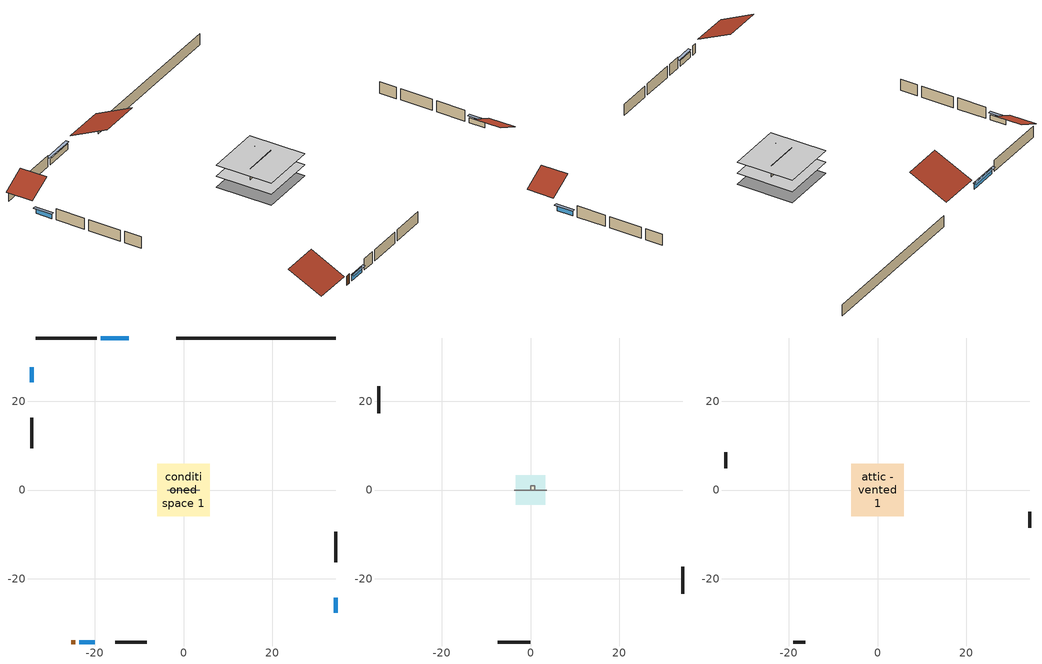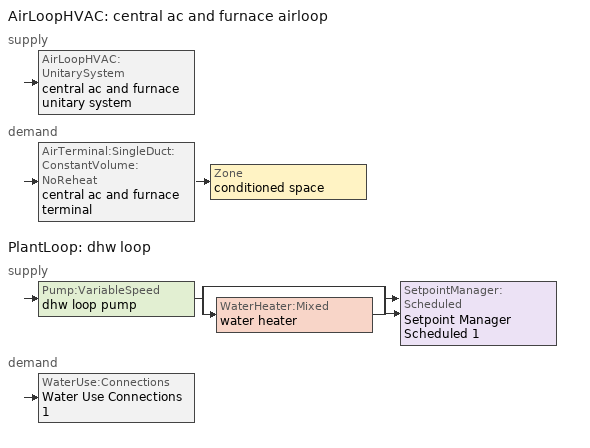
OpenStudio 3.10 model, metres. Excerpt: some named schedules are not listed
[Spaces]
conditioned space 1
 floor foundation (Slab2 construction): -5.96,-5.96 -5.96,5.96 5.96,5.96 5.96,-5.96 z-2.44
 floor adiabatic (AdiabaticFloorConstruction): -5.96,-5.96 -5.96,5.96 5.96,5.96 5.96,-5.96 z0
 wall outside (Wall4 construction): -19.54,34.28 -33.35,34.28 z0:2.44
 wall outside (Wall5 construction): 34.28,-16.34 34.28,-9.43 z0:2.44
 wall outside (Wall7 construction): -34.28,16.34 -34.28,9.43 z0:2.44
 wall outside (Wall11 construction): -15.37,-34.28 -8.31,-34.28 z0:2.44
 wall outside (AdiabaticWallConstruction): -12.39,34.28 -18.61,34.28 / -23.49,-34.28 -19.97,-34.28 z0:1.19; 34.28,-27.66 34.28,-24.29 / -34.28,27.66 -34.28,24.29 z0:1.1
 wall outside (AdiabaticWallConstruction 1): -25.33,-34.28 -24.42,-34.28 z0:2.03
 wall to garage 1 (Wall6 construction): -3.66,0 3.66,0 z0:2.44
 wall foundation (FoundationWall1 construction): 34.28,34.28 -1.62,34.28 z-2.44:0
 window (WindowConstruction): -12.39,34.28 -18.61,34.28 z0:1.19
 window (WindowConstruction 1): 34.28,-27.66 34.28,-24.29 z0:1.1
 window (WindowConstruction 2): -23.49,-34.28 -19.97,-34.28 z0:1.19
 window (WindowConstruction 3): -34.28,27.66 -34.28,24.29 z0:1.1
 door (Door): -25.33,-34.28 -24.42,-34.28 z0:2.03
 ceiling adiabatic (AdiabaticFloorConstruction): 5.96,-5.96 5.96,5.96 -5.96,5.96 -5.96,-5.96 z0
garage 1
 floor foundation (Slab1 construction): -3.34,-3.34 -3.34,3.34 3.34,3.34 3.34,-3.34 z0
 wall outside (Wall1 construction): 34.28,-23.36 34.28,-17.27 z0:2.44
 wall outside (Wall2 construction): -7.38,-34.28 -0.07,-34.28 z0:2.44
 wall outside (Wall3 construction): -34.28,23.36 -34.28,17.27 z0:2.44
central ac and furnace airloop ret air space
 floor adiabatic (AdiabaticConst): 0,0 0,1 1,1 1,0 z0
 wall adiabatic (AdiabaticConst): 0,1 0,0 1,0 1,1 0,1 z0:1
 ceiling adiabatic (AdiabaticConst): 1,0 1,1 0,1 0,0 z1
attic - vented 1
 floor to garage 1 (Floor1 construction): -3.34,-3.34 -3.34,3.34 3.34,3.34 3.34,-3.34 z2.44
 floor to conditioned space 1 (Floor2 construction Reversed): -5.96,-5.96 -5.96,5.96 5.96,5.96 5.96,-5.96 z2.44
 wall outside (Wall8 construction): 34.28,-8.5 34.28,-4.86 z0:2.44
 wall outside (Wall9 construction): -34.28,8.5 -34.28,4.86 z0:2.44
 wall outside (Wall10 construction): -19.04,-34.28 -16.3,-34.28 z0:2.44
 roof outside (Roof1 construction): -11.46,34.28,2.44 -11.46,26.32,6.42 -2.55,26.32,6.42 -2.55,34.28,2.44
 roof outside (Roof2 construction): 34.28,-28.59,2.44 29.19,-28.59,4.98 29.19,-34.28,4.98 34.28,-34.28,2.44
 roof outside (Roof3 construction): -34.28,28.59,2.44 -29.19,28.59,4.98 -29.19,34.28,4.98 -34.28,34.28,2.44
 roof outside (Roof4 construction): -26.26,-34.28,2.44 -26.26,-27.11,6.03 -34.28,-27.11,6.03 -34.28,-34.28,2.44
shading: -18.91,34.28 -12.08,34.28 -12.08,34.89 -18.91,34.89 z1.49; 34.28,-23.99 34.28,-27.97 34.89,-27.97 34.89,-23.99 z1.4; -19.67,-34.28 -23.79,-34.28 -23.79,-34.89 -19.67,-34.89 z1.49; -34.28,23.99 -34.28,27.97 -34.89,27.97 -34.89,23.99 z1.4
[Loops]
AirLoopHVAC 'central ac and furnace airloop'
 supply: AirLoopHVAC:UnitarySystem 'central ac and furnace unitary system'
 demand: AirTerminal:SingleDuct:ConstantVolume:NoReheat 'central ac and furnace terminal' > Zone 'conditioned space'
PlantLoop 'dhw loop'
 supply: Pump:VariableSpeed 'dhw loop pump' > split
  | bypass
  | WaterHeater:Mixed 'water heater'
  join > SetpointManager:Scheduled 'Setpoint Manager Scheduled 1'
 demand: WaterUse:Connections 'Water Use Connections 1'
[Site]
Buffalo Niagara Intl Ap_NY: Latitude {deg}=42.93; Longitude {deg}=-78.73; Time Zone {hr}=-5; Elevation {m}=215; Terrain=Suburbs; Keep Site Location Information=Yes
[Site:GroundTemperature:Shallow]
4.30207, 2.29327, 2.1324, 3.08568, 6.91256, 10.7216, 14.0239, 16.1158, 16.2935, 14.5921, 11.374, 7.68183
[Site:WaterMainsTemperature]
Calculation Method=Schedule; Temperature Schedule=mains temperature schedule
[Building]
Building 1
[Material] Roughness=Rough
Name | Thickness {m} | Conductivity {W/m-K} | Density {kg/m3} | Specific Heat {J/kg-K} | Thermal Absorptance | Solar Absorptance | Visible Absorptance
asphalt or fiberglass shingles | 0.00635 | 0.162714 | 1121.4 | 1465.45 | 0.9 | 0.85 | 0.85
roof rigid ins | 0.00281632 | 0.029427 | 32.04 | 1214.23 | 0.9 | 0.7 | 0.7
osb sheathing 0.5 in. | 0.0127 | 0.115458 | 512.64 | 1214.23 | 0.9 | 0.6 | 0.6
wood siding | 0.0254 | 0.102417 | 544.68 | 1172.36 | 0.9 | 0.7 | 0.7
osb sheathing 0.5 in. 1 | 0.0127 | 0.115458 | 512.64 | 1214.23 | 0.9 | 0.7 | 0.7
wall stud and cavity | 0.1397 | 0.727959 | 139.0536 | 1170.24 | 0.9 | 0.6 | 0.6
wall stud and cavity 1 | 0.1397 | 0.0929022 | 139.0536 | 1170.24 | 0.9 | 0.7 | 0.7
gypsum board | 0.0127 | 0.160291 | 801 | 837.4 | 0.9 | 0.6 | 0.6
osb sheathing 0.5 in. 2 | 0.0127 | 0.115458 | 512.64 | 1214.23
wall stud and cavity 2 | 0.1397 | 0.0838189 | 139.0536 | 1170.24 | 0.9 | 0.7 | 0.7
ceiling stud and cavity | 0.1397 | 1.39189 | 65.682 | 1177.47 | 0.9 | 0.7 | 0.7
ceiling loosefill ins | 0.169333 | 0.0480833 | 16.02 | 1046.75 | 0.9 | 0.7 | 0.7
ceiling stud and cavity 1 | 0.1397 | 0.0824711 | 65.682 | 1177.47 | 0.9 | 0.7 | 0.7
concrete 4.0 in. | 0.1016 | 1.803125 | 2242.8 | 837.4 | 0.9 | 0.7 | 0.7
concrete 8.0 in. | 0.2032 | 1.803125 | 2242.8 | 837.4 | 0.9 | 0.7 | 0.7
gypsum board 1 | 0.0127 | 0.160291 | 801 | 837.4 | 0.9 | 0.7 | 0.7
floor covering | 0.0127 | 0.0450781 | 54.468 | 1339.84 | 0.9 | 0.9 | 0.9
wood siding 1; wood siding 2 | 0.0254 | 0.102417 | 544.68 | 1172.36
wall rigid ins; floor rigid ins | 0.512978 | 0.029427 | 32.04 | 1214.23 | 0.9 | 0.7 | 0.7
wall stud and cavity 3 | 0.0889 | 0.380278 | 52.3479 | 1209.89 | 0.9 | 0.7 | 0.7
door material | 0.04445 | 0.0716541 | 512.64 | 1214.23 | 0.9 | 0.7 | 0.7
floor stud and cavity | 0.1397 | 1.75129 | 37.0049 | 1207.88 | 0.9 | 0.7 | 0.7
osb sheathing 0.75 in. | 0.01905 | 0.115458 | 512.64 | 1214.23 | 0.9 | 0.7 | 0.7
floor covering 1 | 0.0127 | 0.0433444 | 54.468 | 1339.84 | 0.9 | 0.6 | 0.6
wall stud and cavity 4 | 0.0889 | 0.391764 | 83.0341 | 1211.67 | 0.9 | 0.7 | 0.7
furniture material conditioned space 1; furniture material garage 1 | 0.1524 | 0.115458 | 640.8 | 1214.23 | 0.9 | 0.6 | 0.6
[Construction]
Roof1 construction; Roof2 construction; Roof3 construction; Roof4 construction: asphalt or fiberglass shingles, roof rigid ins, osb sheathing 0.5 in.
Wall1 construction; Wall2 construction; Wall3 construction: wood siding, osb sheathing 0.5 in. 1, wall stud and cavity
Wall4 construction; Wall5 construction: wood siding, osb sheathing 0.5 in. 1, wall stud and cavity 1, gypsum board
Wall6 construction: osb sheathing 0.5 in. 2, wall stud and cavity 2, gypsum board
Wall7 construction; Wall11 construction: wood siding, osb sheathing 0.5 in. 2, wall stud and cavity 1, gypsum board
Wall8 construction; Wall9 construction; Wall10 construction: wood siding, osb sheathing 0.5 in. 2, wall stud and cavity
Floor1 construction: ceiling stud and cavity
Floor2 construction Reversed: gypsum board, ceiling stud and cavity 1, ceiling loosefill ins
Slab1 construction: concrete 4.0 in.
FoundationWall1 construction: concrete 8.0 in., gypsum board 1
Slab2 construction: concrete 4.0 in., floor covering
WindowConstruction; WindowConstruction 1; WindowConstruction 2; WindowConstruction 3: WindowMaterial
AdiabaticWallConstruction: wood siding 1, wall rigid ins, wall stud and cavity 3, gypsum board
Door: door material
AdiabaticWallConstruction 1: wood siding 2, wall rigid ins, wall stud and cavity 3, gypsum board
AdiabaticFloorConstruction: floor stud and cavity, floor rigid ins, osb sheathing 0.75 in., floor covering 1
PartitionWallConstruction: gypsum board, wall stud and cavity 4, gypsum board
furniture construction conditioned space 1: furniture material conditioned space 1
furniture construction garage 1: furniture material garage 1
AdiabaticConst: Adiabatic
[WindowMaterial:SimpleGlazingSystem]
WindowMaterial: U-Factor {W/m2-K}=2.10086; Solar Heat Gain Coefficient=0.3
[Material:NoMass]
Adiabatic: Roughness=Rough; Thermal Resistance {m2-K/W}=176.1
[ThermalZone] Multiplier=1; Use Ideal Air Loads=No
Name | Volume {m3} | Thermostat
conditioned space | 692.064 | conditioned space temperature setpoint
attic - vented | 189.835
garage | 108.737
central ac and furnace airloop ret air zone | 1
[Sizing:Zone] Zone Cooling Design Supply Air Temperature Input Method=SupplyAirTemperature; Zone Cooling Design Supply Air Temperature {C}=14; Zone Cooling Design Supply Air Temperature Difference {deltaC}=11.11; Zone Heating Design Supply Air Temperature Input Method=SupplyAirTemperature; Zone Heating Design Supply Air Temperature {C}=40; Zone Heating Design Supply Air Temperature Difference {deltaC}=11.11; Zone Cooling Design Supply Air Humidity Ratio {kg-H2O/kg-air}=0.0085; Zone Heating Design Supply Air Humidity Ratio {kg-H2O/kg-air}=0.008; Cooling Design Air Flow Method=DesignDay; Heating Design Air Flow Method=DesignDay; Account for Dedicated Outdoor Air System=No; Dedicated Outdoor Air System Control Strategy=NeutralSupplyAir; Dedicated Outdoor Air Low Setpoint Temperature for Design {C}=autosize; Dedicated Outdoor Air High Setpoint Temperature for Design {C}=autosize; Zone Load Sizing Method=Sensible Load Only No Latent Load; Zone Latent Cooling Design Supply Air Humidity Ratio Input Method=HumidityRatioDifference; Zone Cooling Design Supply Air Humidity Ratio Difference {kgWater/kgDryAir}=0.005; Zone Latent Heating Design Supply Air Humidity Ratio Input Method=HumidityRatioDifference; Zone Humidification Design Supply Air Humidity Ratio Difference {kgWater/kgDryAir}=0.005; Sizing Option=Coincident
conditioned space; attic - vented; garage; central ac and furnace airloop ret air zone
[Zone equipment]
conditioned space: central ac and furnace terminal
[Space]
Name | Thermal Zone | Volume {m3}
conditioned space 1 | conditioned space | 692.064
attic - vented 1 | attic - vented | 189.835
garage 1 | garage | 108.737
central ac and furnace airloop ret air space | central ac and furnace airloop ret air zone
[ThermostatSetpoint:DualSetpoint]
conditioned space temperature setpoint: Heating Setpoint Temperature Schedule=heating setpoint; Cooling Setpoint Temperature Schedule=cooling setpoint; Temperature Difference Between Cutout And Setpoint {deltaC}=0
[Foundation:Kiva] Wall Depth Below Slab {m}=0.2032
Name | Initial Indoor Air Temperature {C} | Wall Height Above Grade {m}
Foundation Kiva 1 | 2.71017 | 0.1016
Foundation Kiva 2 | 20 | 0
[Foundation:Kiva:Settings]
Soil Conductivity {W/m-K}=1.731; Soil Density {kg/m3}=1842.3; Soil Specific Heat {J/kg-K}=418.7; Ground Solar Absorptivity=0.9; Ground Thermal Absorptivity=0.9; Ground Surface Roughness {m}=0.03; Far-Field Width {m}=40; Deep-Ground Boundary Condition=ZeroFlux; Deep-Ground Depth {m}=40; Minimum Cell Dimension {m}=0.2; Maximum Cell Growth Coefficient=3; Simulation Timestep=Timestep
[SurfaceProperty:ExposedFoundationPerimeter] Exposed Perimeter Calculation Method=TotalExposedPerimeter
Name | Total Exposed Perimeter {m}
Slab1 | 19.5072
Slab2 | 35.90544
[SurfaceProperty:IncidentSolarMultiplier] Incident Solar Multiplier=1; Incident Solar Multiplier Schedule=trans schedule winter=0.857 summer=0.857
Window1; Window2; Window3; Window4
[InternalMass:Definition] Design Level Calculation Method=SurfaceArea
Name | Construction | Surface Area {m2}
partition wall mass | PartitionWallConstruction | 283.819
furniture mass conditioned space 1 | furniture construction conditioned space 1 | 113.528
furniture mass garage 1 | furniture construction garage 1 | 4.45935
[InternalMass] Multiplier=1
Name | Internal Mass Definition | Space or SpaceType
partition wall mass | partition wall mass | conditioned space 1
furniture mass conditioned space 1 | furniture mass conditioned space 1 | conditioned space 1
furniture mass garage 1 | furniture mass garage 1 | garage 1
[Coil:Cooling:DX:SingleSpeed]
central ac and furnace clg coil: Availability Schedule=Always On Discrete; Rated Total Cooling Capacity {W}=4456.38; Rated Sensible Heat Ratio=0.708; Rated COP {W/W}=3.76393; Rated Air Flow Rate {m3/s}=0.228454; Rated Evaporator Fan Power Per Volume Flow Rate 2017 {W/(m3/s)}=773.3; Rated Evaporator Fan Power Per Volume Flow Rate 2023 {W/(m3/s)}=934.4; Total Cooling Capacity Function of Temperature Curve=Cool-CAP-fT1; Total Cooling Capacity Function of Flow Fraction Curve=Cool-CAP-fFF1; Energy Input Ratio Function of Temperature Curve=Cool-EIR-fT1; Energy Input Ratio Function of Flow Fraction Curve=Cool-EIR-fFF1; Part Load Fraction Correlation Curve=Cool-PLF-fPLR1; Minimum Outdoor Dry-Bulb Temperature for Compressor Operation {C}=-25; Nominal Time for Condensate Removal to Begin {s}=1000; Ratio of Initial Moisture Evaporation Rate and Steady State Latent Capacity=1.5; Maximum Cycling Rate {cycles/hr}=3; Latent Capacity Time Constant {s}=45; Condenser Type=AirCooled; Evaporative Condenser Effectiveness=0.9; Evaporative Condenser Air Flow Rate {m3/s}=autosize; Evaporative Condenser Pump Rated Power Consumption {W}=autosize; Crankcase Heater Capacity {W}=12.1017; Maximum Outdoor Dry-Bulb Temperature for Crankcase Heater Operation {C}=10; Basin Heater Capacity {W/K}=0; Basin Heater Setpoint Temperature {C}=2
[Coil:Heating:Gas]
central ac and furnace htg coil: Availability Schedule=Always On Discrete; Gas Burner Efficiency=0.78; Nominal Capacity {W}=11776.5; On Cycle Parasitic Electric Load {W}=0; Off Cycle Parasitic Gas Load {W}=0; Fuel Type=NaturalGas
[Fan:SystemModel]
central ac and furnace supply fan: Availability Schedule=Always On Discrete; Design Maximum Air Flow Rate {m3/s}=0.379446; Speed Control Method=Discrete; Electric Power Minimum Flow Rate Fraction=0.2; Design Pressure Rise {Pa}=500; Motor Efficiency=1; Motor In Air Stream Fraction=1; Design Electric Power Consumption {W}=autosize; Design Power Sizing Method=PowerPerFlow; Electric Power Per Unit Flow Rate {W/(m3/s)}=1059.44; Electric Power Per Unit Flow Rate Per Unit Pressure {W-s/m3-Pa}=1.66667; Fan Total Efficiency=0.7; Motor Loss Radiative Fraction=0; Speed Flow Fraction 1=0.54229; Speed Electric Power Fraction 1=0.46783; Speed Flow Fraction 2=1; Speed Electric Power Fraction 2=1
[EnergyManagementSystem:Sensor]
Name | Output Variable or Output Meter Index Key | Output Variable or Output Meter
central_ac_and_furnace_supply_fan_s; central_ac_and_furnace_supply_fan_s_1 | central ac and furnace supply fan | Fan Electricity Energy
central_ac_and_furnace_clg_coil_s | central ac and furnace clg coil | Cooling Coil Total Cooling Energy
central_ac_and_furnace_htg_coil_s | central ac and furnace htg coil | Heating Coil Heating Energy
water_heater_energy | water heater | Water Heater NaturalGas Rate
water_heater_on_cycle_parasitic | water heater | Water Heater On Cycle Parasitic Electricity Rate
water_heater_off_cycle_parasitic | water heater | Water Heater Off Cycle Parasitic Electricity Rate
fridge_tin_s; tin_s | conditioned space | Zone Mean Air Temperature
out_pb_s |  | Site Outdoor Air Barometric Pressure
out_wt_s; central_ac_and_furnace_airloop_0_DZ_W_s |  | Site Outdoor Air Humidity Ratio
win_s | conditioned space | Zone Air Humidity Ratio
site_vw_s |  | Site Wind Speed
tout_s | conditioned space | Zone Outdoor Air Drybulb Temperature
cool_season | cooling season schedule | Schedule Value
central_ac_and_furnace_airloop_Fan_RTF_s | central ac and furnace supply fan | Fan Runtime Fraction Speed 1
central_ac_and_furnace_airloop_Fan_RTF_s_1 | central ac and furnace supply fan | Fan Runtime Fraction Speed 2
central_ac_and_furnace_airloop_AH_MFR_s | Node 6 | System Node Mass Flow Rate
central_ac_and_furnace_airloop_AH_VFR_s | Node 6 | System Node Current Density Volume Flow Rate
central_ac_and_furnace_airloop_AH_Tout_s | Node 6 | System Node Temperature
central_ac_and_furnace_airloop_AH_Wout_s | Node 6 | System Node Humidity Ratio
central_ac_and_furnace_airloop_RA_T_s | Node 9 | System Node Temperature
central_ac_and_furnace_airloop_Ra_W_s | Node 9 | System Node Humidity Ratio
central_ac_and_furnace_airloop_0_DZ_T_s | Environment | Site Outdoor Air Drybulb Temperature
natural_vent_s | natural vent schedule | Schedule Value
htg_sp_s | heating setpoint | Schedule Value
clg_sp_s | cooling setpoint | Schedule Value
mech_vent_range_fan_0_sch_s | mech vent range fan 0 schedule | Schedule Value
mech_vent_bath_fan_0_sch_s | mech vent bath fan 0 schedule | Schedule Value
clothes_dryer_exhaust_0_sch_s | clothes_dryer | Schedule Value
conditioned_space_htg_unmet_s | conditioned space | Zone Heating Setpoint Not Met Time
conditioned_space_clg_unmet_s | conditioned space | Zone Cooling Setpoint Not Met Time
htg_load_cond |  | Heating:EnergyTransfer:Zone:CONDITIONED SPACE
clg_load_cond |  | Cooling:EnergyTransfer:Zone:CONDITIONED SPACE
htg_load_duct |  | Heating:EnergyTransfer:Zone:CENTRAL AC AND FURNACE AIRLOOP RET AIR ZONE
clg_load_duct |  | Cooling:EnergyTransfer:Zone:CENTRAL AC AND FURNACE AIRLOOP RET AIR ZONE
[EnergyManagementSystem:Program]
central_ac_and_furnace_supply_fan_disaggregate_program: Set central_ac_and_furnace_supply_fan_clg = 0; If central_ac_and_furnace_clg_coil_s > 0; Set central_ac_and_furnace_supply_fan_clg = central_ac_and_furnace_supply_fan_s; EndIf
central_ac_and_furnace_supply_fan_disaggregate_program_1: Set central_ac_and_furnace_supply_fan_primary_htg = 0; If central_ac_and_furnace_htg_coil_s > 0; Set central_ac_and_furnace_supply_fan_primary_htg = central_ac_and_furnace_supply_fan_s_1; EndIf
water_heater_EC_adj: If WarmupFlag == 0; Set dhw_e_cons = water_heater_energy + water_heater_on_cycle_parasitic + water_heater_off_cycle_parasitic; Set water_heater_ec_adj_act = 0.0 * dhw_e_cons / 1; EndIf
fridge_schedule_program: Set Tin = fridge_tin_s*(9.0/5.0)+32.0; Set fridge_schedule_act = 0; If (Hour == 0); Set fridge_schedule_act = (-0.487+0.019*Tin); ElseIf (Hour == 1); Set fridge_schedule_act = (-0.34+0.016*Tin); ElseIf (Hour == 2); Set fridge_schedule_act = (-0.37+0.017*Tin); ElseIf (Hour == 3); Set fridge_schedule_act = (-0.361+0.016*Tin); ElseIf (Hour == 4); Set fridge_schedule_act = (-0.515+0.018*Tin); ElseIf (Hour == 5); Set fridge_schedule_act = (-0.684+0.021*Tin); ElseIf (Hour == 6); Set fridge_schedule_act = (-0.471+0.019*Tin); ElseIf (Hour == 7); Set fridge_schedule_act = (-0.159+0.015*Tin); ElseIf (Hour == 8); Set fridge_schedule_act = (-0.079+0.015*Tin); ElseIf (Hour == 9); Set fridge_schedule_act = (-0.417+0.019*Tin); ElseIf (Hour == 10); Set fridge_schedule_act = (-0.411+0.018*Tin); ElseIf (Hour == 11); Set fridge_schedule_act = (-0.386+0.018*Tin); ElseIf (Hour == 12); Set fridge_schedule_act = (-0.24+0.016*Tin); ElseIf (Hour == 13); Set fridge_schedule_act = (-0.314+0.017*Tin); ElseIf (Hour == 14); Set fridge_schedule_act = (-0.16+0.015*Tin); ElseIf (Hour == 15); Set fridge_schedule_act = (-0.121+0.015*Tin); ElseIf (Hour == 16); Set fridge_schedule_act = (-0.469+0.02*Tin); ElseIf (Hour == 17); Set fridge_schedule_act = (-0.412+0.02*Tin); ElseIf (Hour == 18); Set fridge_schedule_act = (-0.091+0.017*Tin); ElseIf (Hour == 19); Set fridge_schedule_act = (0.077+0.014*Tin); ElseIf (Hour == 20); Set fridge_schedule_act = (-0.118+0.016*Tin); ElseIf (Hour == 21); Set fridge_schedule_act = (-0.247+0.017*Tin); ElseIf (Hour == 22); Set fridge_schedule_act = (-0.445+0.019*Tin); ElseIf (Hour == 23); Set fridge_schedule_act = (-0.544+0.02*Tin); EndIf
central_ac_and_furnace_airloop_0_duct_program: Set central_ac_and_furnace_airloop_AH_MFR = central_ac_and_furnace_airloop_AH_MFR_s; Set central_ac_and_furnace_airloop_Fan_RTF = 0; Set central_ac_and_furnace_airloop_Fan_RTF = central_ac_and_furnace_airloop_Fan_RTF + central_ac_and_furnace_airloop_Fan_RTF_s; Set central_ac_and_furnace_airloop_Fan_RTF = central_ac_and_furnace_airloop_Fan_RTF + central_ac_and_furnace_airloop_Fan_RTF_s_1; Set central_ac_and_furnace_airloop_AH_VFR = central_ac_and_furnace_airloop_AH_VFR_s; Set central_ac_and_furnace_airloop_AH_Tout = central_ac_and_furnace_airloop_AH_Tout_s; Set central_ac_and_furnace_airloop_AH_Wout = central_ac_and_furnace_airloop_AH_Wout_s; Set central_ac_and_furnace_airloop_RA_T = central_ac_and_furnace_airloop_RA_T_s; Set central_ac_and_furnace_airloop_Ra_W = central_ac_and_furnace_airloop_Ra_W_s; Set central_ac_and_furnace_airloop_0_DZ_T = central_ac_and_furnace_airloop_0_DZ_T_s; Set central_ac_and_furnace_airloop_0_DZ_W = central_ac_and_furnace_airloop_0_DZ_W_s; Run central_ac_and_furnace_airloop_0_duct_subroutine; Set central_ac_and_furnace_airloop_0_SupSensLkToCond_act = central_ac_and_furnace_airloop_0_SupSensLkToCond; Set central_ac_and_furnace_airloop_0_SupLatLkToCond_act = central_ac_and_furnace_airloop_0_SupLatLkToCond; Set central_ac_and_furnace_airloop_0_SupCondToLv_act = central_ac_and_furnace_airloop_0_SupCondToLv; Set central_ac_and_furnace_airloop_0_RetSensLkToRP_act = central_ac_and_furnace_airloop_0_RetSensLkToRP; Set central_ac_and_furnace_airloop_0_RetLatLkToRP_act = central_ac_and_furnace_airloop_0_RetLatLkToRP; Set central_ac_and_furnace_airloop_0_RetCondToRP_act = central_ac_and_furnace_airloop_0_RetCondToRP; Set central_ac_and_furnace_airloop_0_RetCondToDZ_act = central_ac_and_furnace_airloop_0_RetCondToDZ; Set central_ac_and_furnace_airloop_0_SupCondToDZ_act = central_ac_and_furnace_airloop_0_SupCondToDZ; Set central_ac_and_furnace_airloop_0_SupSensLkToDZ_act = central_ac_and_furnace_airloop_0_SupSensLkToDZ; Set central_ac_and_furnace_airloop_0_SupLatLkToDZ_act = central_ac_and_furnace_airloop_0_SupLatLkToDZ
natural_vent_program: Set Tin = tin_s; Set Tout = tout_s; Set Wout = out_wt_s; Set Pbar = out_pb_s; Set Phiout = (@RhFnTdbWPb Tout Wout Pbar); Set MaxHR = 0.0115; Set Tnvsp = (htg_sp_s + clg_sp_s) / 2; Set NVavail = natural_vent_s; Set ClgSsnAvail = cool_season; Set Qnv = 0; Set Qwhf = 0; Set whole_house_fan_mix_act = 0; Set whole_house_fan_act = 0; If ((Wout < MaxHR) && (Tin > Tout) && (Tin > Tnvsp) && (ClgSsnAvail > 0)); Set WHF_Flow = 0; Set Adj = (Tin-Tnvsp)/(Tin-Tout); Set Adj = (@Min Adj 1); Set Adj = (@Max Adj 0); If (WHF_Flow > 0); Set Qwhf = WHF_Flow*Adj; Set whole_house_fan_mix_act = WHF_Flow*Adj; Set WHF_W = 0; Set whole_house_fan_act = WHF_W*Adj; ElseIf (NVavail > 0); Set NVArea = 7626.261908736; Set Cs = 9.809371203264332e-05; Set Cw = 6.440420286215388e-05; Set Tdiff = Tin-Tout; Set dT = (@Abs Tdiff); Set Vwind = site_vw_s; Set SGNV = NVArea*Adj*((((Cs*dT)+(Cw*(Vwind^2)))^0.5)/1000); Set MaxNV = 3.844798503936001; Set Qnv = (@Min SGNV MaxNV); EndIf; EndIf; Set natural_vent_flow_act = Qnv; Set whole_house_fan_flow_act = Qwhf; Set natural_vent_program_Qnv = Qnv; Set natural_vent_program_Qwhf = Qwhf
infil_program: Set p_m = 0.14; Set p_s = 0.22; Set s_m = 270; Set s_s = 370; Set z_m = 9.99744; Set z_s = 2.6670000000000003; Set f_t = (((s_m/z_m)^p_m)*((z_s/s_s)^p_s)); Set Tdiff = tin_s-tout_s; Set dT = @Abs Tdiff; Set c = 0.0755; Set Cs = 0.0694; Set Cw = 0.1488; Set n = 0.65; Set sft = (f_t*0.7000000000000001); Set temp1 = ((c*Cw)*((sft*site_vw_s)^(2*n)))^2; Set Qinf = (((c*Cs*(dT^n))^2)+temp1)^0.5; Set Qinf = (@Max Qinf 0); Set mech_vent_house_fan_sensible_load_act = 0.0; Set mech_vent_house_fan_latent_load_act = 0.0; Set OASupInPb = out_pb_s; Set OASupInTemp = tout_s; Set OASupInW = out_wt_s; Set OASupRho = (@RhoAirFnPbTdbW OASupInPb OASupInTemp OASupInW); Set OASupCp = (@CpAirFnW OASupInW); Set OASupInEnth = (@HFnTdbW OASupInTemp OASupInW); Set ZoneTemp = tin_s; Set ZoneW = win_s; Set ZoneCp = (@CpAirFnW ZoneW); Set ZoneAirEnth = (@HFnTdbW ZoneTemp ZoneW); Set mech_vent_house_fan_cfis_act = 0.0; Set QWHV_cfis_sup = 0.0; Set QWHV_cfis_suppl_sup = 0.0; Set QWHV_cfis_suppl_exh = 0.0; Set Qrange = 0; Set Qrange = Qrange + 0.04719 * mech_vent_range_fan_0_sch_s; Set Qbath = 0; Set Qbath = Qbath + 0.04719 * mech_vent_bath_fan_0_sch_s; Set Qdryer = 0; Set Qdryer = Qdryer + 0.15118 * clothes_dryer_exhaust_0_sch_s; Set QWHV_sup = 0.0; Set QWHV_exh = 0.0; Set Qsupply = QWHV_sup + QWHV_cfis_sup + QWHV_cfis_suppl_sup; Set Qexhaust = Qrange + Qbath + Qdryer + QWHV_exh + QWHV_cfis_suppl_exh; Set Qfan = (@Max Qexhaust Qsupply); Set Qducts = 0; Set Qducts = Qducts - central_ac_and_furnace_airloop_0_DuctImbalLkSupFanEquivCond; Set Qducts = Qducts + central_ac_and_furnace_airloop_0_DuctImbalLkExhFanEquivCond; If Qducts < 0; Set Qsupply = Qsupply - Qducts; Else; Set Qexhaust = Qexhaust + Qducts; EndIf; Set Qfan_with_ducts = (@Max Qexhaust Qsupply); Set Qimb = (@Abs (Qsupply - Qexhaust)); If Qinf + Qimb > 0; Set Qtot = Qfan_with_ducts + (Qinf^2) / (Qinf + Qimb); Else; Set Qtot = Qfan_with_ducts; EndIf; Set Qinf_adj = Qtot - Qfan; Set infil_flow_act = Qinf_adj; Set infil_program_Qinf = Qinf_adj; Set infil_program_Qfan = Qfan; Set Qload = Qfan; Set Effectiveness_Sens = 0.0; Set Effectiveness_Lat = 0.0; Set Fan_MFR = Qload * OASupRho; Set ZoneInEnth = OASupInEnth; Set ZoneInTemp = OASupInTemp; Set FanTotalToCond = Fan_MFR * (ZoneInEnth - ZoneAirEnth); Set FanSensToCond = Fan_MFR * ZoneCp * (ZoneInTemp - ZoneTemp); Set FanLatToCond = FanTotalToCond - FanSensToCond; Set mech_vent_house_fan_sensible_load_act = mech_vent_house_fan_sensible_load_act + FanSensToCond; Set mech_vent_house_fan_latent_load_act = mech_vent_house_fan_latent_load_act + FanLatToCond
unmet_hours_program: Set htg_unmet_hours = 0; Set clg_unmet_hours = 0; Set unit_htg_unmet_hours = 0; If ((DayOfYear >= 1) && (DayOfYear <= 365)); Set unit_htg_unmet_hours = unit_htg_unmet_hours + conditioned_space_htg_unmet_s; If unit_htg_unmet_hours > htg_unmet_hours; Set htg_unmet_hours = unit_htg_unmet_hours; EndIf; EndIf; Set unit_clg_unmet_hours = 0; If ((DayOfYear >= 1) && (DayOfYear <= 365)); Set unit_clg_unmet_hours = unit_clg_unmet_hours + conditioned_space_clg_unmet_s; If unit_clg_unmet_hours > clg_unmet_hours; Set clg_unmet_hours = unit_clg_unmet_hours; EndIf; EndIf
total_loads_program: Set loads_htg_tot = 0; Set loads_clg_tot = 0; If htg_load_cond > 0; Set loads_htg_tot = loads_htg_tot + (htg_load_cond - clg_load_cond) * 1.0; Set loads_htg_tot = loads_htg_tot + (htg_load_duct - clg_load_duct) * 1.0; EndIf; Set loads_htg_tot = (@Max loads_htg_tot 0); If clg_load_cond > 0; Set loads_clg_tot = loads_clg_tot + (clg_load_cond - htg_load_cond) * 1.0; Set loads_clg_tot = loads_clg_tot + (clg_load_duct - htg_load_duct) * 1.0; EndIf; Set loads_clg_tot = (@Max loads_clg_tot 0)
total_airflows_program: Set total_infil_flow_rate = 0; Set total_mechvent_flow_rate = 0; Set total_natvent_flow_rate = 0; Set total_whf_flow_rate = 0; Set total_infil_flow_rate = total_infil_flow_rate + (infil_program_Qinf * 1); Set total_mechvent_flow_rate = total_mechvent_flow_rate + (infil_program_Qfan * 1); Set total_natvent_flow_rate = total_natvent_flow_rate + (natural_vent_program_Qnv * 1); Set total_whf_flow_rate = total_whf_flow_rate + (natural_vent_program_Qwhf * 1)
[EnergyManagementSystem:ProgramCallingManager]
central_ac_and_furnace_supply_fan_disaggregate_program_calling_manager: EndOfSystemTimestepBeforeHVACReporting; central_ac_and_furnace_supply_fan_disaggregate_program
central_ac_and_furnace_supply_fan_disaggregate_program_calling_manager 1: EndOfSystemTimestepBeforeHVACReporting; central_ac_and_furnace_supply_fan_disaggregate_program_1
water_heater_EC_adj_ProgramManager: EndOfSystemTimestepBeforeHVACReporting; water_heater_EC_adj
fridge_schedule_program_calling_manager: BeginZoneTimestepAfterInitHeatBalance; fridge_schedule_program
central_ac_and_furnace_airloop_0_duct_program_calling_manager: EndOfSystemTimestepAfterHVACReporting; central_ac_and_furnace_airloop_0_duct_program
natural_vent_program_calling_manager: BeginZoneTimestepAfterInitHeatBalance; natural_vent_program
infil_program_calling_manager: BeginZoneTimestepAfterInitHeatBalance; infil_program
unmet_hours_program_calling_manager: EndOfZoneTimestepBeforeZoneReporting; unmet_hours_program
total_loads_program_calling_manager: EndOfZoneTimestepAfterZoneReporting; total_loads_program
total_airflows_program_calling_manager: EndOfZoneTimestepAfterZoneReporting; total_airflows_program
[EnergyManagementSystem:OutputVariable] Type of Data in Variable=Summed; Update Frequency=SystemTimestep; Units=J
Name | EMS Variable | EMS Program or Subroutine
central ac and furnace supply fan disaggregate clg | central_ac_and_furnace_supply_fan_clg | central_ac_and_furnace_supply_fan_disaggregate_program
central ac and furnace supply fan disaggregate htg primary | central_ac_and_furnace_supply_fan_primary_htg | central_ac_and_furnace_supply_fan_disaggregate_program_1
[AirLoopHVAC:UnitarySystem]
central ac and furnace unitary system: Control Type=Load; Controlling Zone or Thermostat Location=conditioned space; Dehumidification Control Type=None; Availability Schedule=Always On Discrete; Supply Fan=central ac and furnace supply fan; Fan Placement=BlowThrough; Supply Air Fan Operating Mode Schedule=central ac and furnace auto fan schedule; Heating Coil=central ac and furnace htg coil; DX Heating Coil Sizing Ratio=1; Cooling Coil=central ac and furnace clg coil; Use DOAS DX Cooling Coil=No; DOAS DX Cooling Coil Leaving Minimum Air Temperature {C}=2; Latent Load Control=SensibleOnlyLoadControl; Supply Air Flow Rate Method During Cooling Operation=SupplyAirFlowRate; Supply Air Flow Rate During Cooling Operation {m3/s}=0.205769; Supply Air Flow Rate Method During Heating Operation=SupplyAirFlowRate; Supply Air Flow Rate During Heating Operation {m3/s}=0.379446; Supply Air Flow Rate Method When No Cooling or Heating is Required=SupplyAirFlowRate; Supply Air Flow Rate When No Cooling or Heating is Required {m3/s}=0; No Load Supply Air Flow Rate Control Set To Low Speed=Yes; Maximum Supply Air Temperature {C}=48.8889; Maximum Outdoor Dry-Bulb Temperature for Supplemental Heater Operation {C}=21; Ancilliary On-Cycle Electric Power {W}=0; Ancilliary Off-Cycle Electric Power {W}=0
[AirLoopHVAC]
central ac and furnace airloop: Availability Schedule=Always On Discrete; Design Supply Air Flow Rate {m3/s}=0.379446; Design Return Air Flow Fraction of Supply Air Flow=1
[Sizing:System]
central ac and furnace airloop: Central Heating Maximum System Air Flow Ratio=0.3; Preheat Design Temperature {C}=7; Preheat Design Humidity Ratio {kg-H2O/kg-Air}=0.008; Precool Design Temperature {C}=12.8; Precool Design Humidity Ratio {kg-H2O/kg-Air}=0.008; Central Cooling Design Supply Air Temperature {C}=12.8; Central Heating Design Supply Air Temperature {C}=16.7; 100% Outdoor Air in Cooling=Yes; 100% Outdoor Air in Heating=Yes; Central Cooling Design Supply Air Humidity Ratio {kg-H2O/kg-Air}=0.0085; Zone Maximum Outdoor Air Fraction=1; Cooling Supply Air Flow Rate Per Floor Area {m3/s-m2}=0.00996765; Cooling Fraction of Autosized Cooling Supply Air Flow Rate=1; Cooling Supply Air Flow Rate Per Unit Cooling Capacity {m3/s-W}=3.94755e-05; Heating Supply Air Flow Rate Per Floor Area {m3/s-m2}=0.00996765; Heating Fraction of Autosized Heating Supply Air Flow Rate=1; Heating Fraction of Autosized Cooling Supply Air Flow Rate=1; Heating Supply Air Flow Rate Per Unit Heating Capacity {m3/s-W}=3.15882e-05; Cooling Design Capacity Method=CoolingDesignCapacity; Cooling Design Capacity {W}=autosize; Cooling Design Capacity Per Floor Area {W/m2}=234.7; Fraction of Autosized Cooling Design Capacity=1; Heating Design Capacity Method=HeatingDesignCapacity; Heating Design Capacity {W}=autosize; Heating Design Capacity Per Floor Area {W/m2}=157; Fraction of Autosized Heating Design Capacity=1; Central Cooling Capacity Control Method=OnOff; Occupant Diversity=autosize
[AirTerminal:SingleDuct:ConstantVolume:NoReheat]
central ac and furnace terminal: Availability Schedule=Always On Discrete; Maximum Air Flow Rate {m3/s}=0.379446
[External:File]
External File 1: File=in.schedules.csv
[ElectricEquipment:Definition] Design Level Calculation Method=EquipmentLevel
Name | Design Level {W} | Fraction Latent | Fraction Radiant | Fraction Lost
ceiling fan | 58.3651 | 0 | 0.558 | 0
clothes washer | 1243.65 | 0.03 | 0.162 | 0.7
clothes dryer | 485.805 | 0.015 | 0.081 | 0.85
dishwasher | 724.42 | 0.3 | 0.18 | 0.4
fridge | 78.8813 | 0 | 0.6 | 0
cooking range | 102.038 | 0.16 | 0.384 | 0.2
misc tv | 407.323 | 0 | 0.6 | 0
misc plug loads | 514.959 | 0.045 | 0.513 | 0.1
whole house fan; mech vent house fan | 0 | 0 | 0 | 1
mech vent house fan cfis | 0 | 0 | 0 | 0
mech vent range fan 0; mech vent bath fan 0 | 30 | 0 | 0 | 1
[ElectricEquipment] Space or SpaceType=conditioned space 1
Name | Electric Equipment Definition | Schedule
ceiling fan | ceiling fan | ceiling_fan
clothes washer | clothes washer | clothes_washer
clothes dryer | clothes dryer | clothes_dryer
dishwasher | dishwasher | dishwasher
fridge | fridge | fridge schedule
cooking range | cooking range | cooking_range
misc tv | misc tv | plug_loads_tv
misc plug loads | misc plug loads | plug_loads_other
whole house fan | whole house fan | Always On Discrete
mech vent house fan | mech vent house fan | mech vent house fan schedule
mech vent house fan cfis | mech vent house fan cfis | mech vent house fan cfis schedule
mech vent range fan 0 | mech vent range fan 0 | mech vent range fan 0 schedule
mech vent bath fan 0 | mech vent bath fan 0 | mech vent bath fan 0 schedule
[PlantLoop]
dhw loop: Fluid Type=Water; Glycol Concentration=0; Maximum Loop Flow Rate {m3/s}=0.01; Plant Loop Volume {m3}=0.003; Load Distribution Scheme=Optimal
[Sizing:Plant]
dhw loop: Loop Type=Heating; Design Loop Exit Temperature {C}=52.6667; Loop Design Temperature Difference {deltaC}=5.55556; Sizing Option=NonCoincident; Zone Timesteps in Averaging Window=1; Coincident Sizing Factor Mode=None
[Pump:VariableSpeed]
dhw loop pump: Rated Flow Rate {m3/s}=0.01; Rated Pump Head {Pa}=1; Rated Power Consumption {W}=0; Motor Efficiency=0.85; Fraction of Motor Inefficiencies to Fluid Stream=0; Coefficient 1 of the Part Load Performance Curve=0; Coefficient 2 of the Part Load Performance Curve=1; Coefficient 3 of the Part Load Performance Curve=0; Coefficient 4 of the Part Load Performance Curve=0; Minimum Flow Rate {m3/s}=0; Pump Control Type=Intermittent; Skin Loss Radiative Fraction=0.5; Design Power Sizing Method=PowerPerFlowPerPressure; Design Electric Power per Unit Flow Rate {W/(m3/s)}=348701.1; Design Shaft Power per Unit Flow Rate per Unit Head {W-s/m3-Pa}=1.28205; Design Minimum Flow Rate Fraction=0
[SetpointManager:Scheduled]
Setpoint Manager Scheduled 1: Control Variable=Temperature; Schedule=dhw temp
[WaterHeater:Mixed]
water heater: Tank Volume {m3}=0.143846; Setpoint Temperature Schedule=water heater setpoint; Deadband Temperature Difference {deltaC}=2; Maximum Temperature Limit {C}=99; Heater Control Type=Cycle; Heater Maximum Capacity {W}=10550.6; Heater Minimum Capacity {W}=0; Heater Fuel Type=NaturalGas; Heater Thermal Efficiency=0.785176; Off Cycle Parasitic Fuel Consumption Rate {W}=0; Off Cycle Parasitic Fuel Type=Electricity; Off Cycle Parasitic Heat Fraction to Tank=0; On Cycle Parasitic Fuel Consumption Rate {W}=0; On Cycle Parasitic Fuel Type=Electricity; On Cycle Parasitic Heat Fraction to Tank=0; Ambient Temperature Indicator=ThermalZone; Ambient Temperature Thermal Zone=conditioned space; Off Cycle Loss Coefficient to Ambient Temperature {W/K}=2.30013; Off Cycle Loss Fraction to Thermal Zone=0.91; On Cycle Loss Coefficient to Ambient Temperature {W/K}=2.30013; On Cycle Loss Fraction to Thermal Zone=1; Use Side Effectiveness=1; Source Side Effectiveness=1; Use Side Design Flow Rate {m3/s}=autosize; Source Side Design Flow Rate {m3/s}=autosize; Indirect Water Heating Recovery Time {hr}=1.5; Source Side Flow Control Mode=IndirectHeatPrimarySetpoint
[WaterHeater:Sizing]
water heater: Design Mode=PeakDraw; Time Storage Can Meet Peak Draw {hr}=0.538503; Time for Tank Recovery {hr}=0; Nominal Tank Volume for Autosizing Plant Connections {m3}=1
[OtherEquipment:Definition] Design Level Calculation Method=EquipmentLevel
Name | Design Level {W} | Fraction Latent | Fraction Radiant | Fraction Lost
water heater energy adjustment1 | 0.01 | 0 | 0 | 1
clothes dryer 2 | 6453.99 | 0.015 | 0.081 | 0.85
cooking range 2 | 2990.45 | 0.16 | 0.384 | 0.2
general water use sensible | -52.5013 | 0 | 0.6 | 0
general water use latent | 53.2715 | 1 | 0 | 0
central ac and furnace airloop_0 SupSensLkToCond; central ac and furnace airloop_0 SupCondToLv; central ac and furnace airloop_0 RetCondToRP; central ac and furnace airloop_0 RetSensLkToRP; mech vent house fan sensible load | 0 | 0 | 0 | 0
central ac and furnace airloop_0 SupLatLkToCond; central ac and furnace airloop_0 RetLatLkToRP; mech vent house fan latent load | 0 | 1 | 0 | 0
central ac and furnace airloop_0 SupCondToDZ; central ac and furnace airloop_0 RetCondToDZ; central ac and furnace airloop_0 SupSensLkToDZ; central ac and furnace airloop_0 SupLatLkToDZ | 0 | 0 | 0 | 1
[OtherEquipment]
Name | Other Equipment Definition | Space or SpaceType | Schedule | Fuel Type
water heater energy adjustment1 | water heater energy adjustment1 | conditioned space 1 | Always On Discrete | NaturalGas
clothes dryer 1 | clothes dryer 2 | conditioned space 1 | clothes_dryer | NaturalGas
cooking range 1 | cooking range 2 | conditioned space 1 | cooking_range | NaturalGas
general water use sensible | general water use sensible | conditioned space 1 | general water use schedule
general water use latent | general water use latent | conditioned space 1 | general water use schedule
central ac and furnace airloop_0 SupSensLkToCond | central ac and furnace airloop_0 SupSensLkToCond | conditioned space 1 | Always On Discrete
central ac and furnace airloop_0 SupLatLkToCond | central ac and furnace airloop_0 SupLatLkToCond | conditioned space 1 | Always On Discrete
central ac and furnace airloop_0 SupCondToLv | central ac and furnace airloop_0 SupCondToLv | conditioned space 1 | Always On Discrete
central ac and furnace airloop_0 RetCondToRP | central ac and furnace airloop_0 RetCondToRP | central ac and furnace airloop ret air space | Always On Discrete
central ac and furnace airloop_0 RetSensLkToRP | central ac and furnace airloop_0 RetSensLkToRP | central ac and furnace airloop ret air space | Always On Discrete
central ac and furnace airloop_0 RetLatLkToRP | central ac and furnace airloop_0 RetLatLkToRP | central ac and furnace airloop ret air space | Always On Discrete
central ac and furnace airloop_0 SupCondToDZ | central ac and furnace airloop_0 SupCondToDZ | conditioned space 1 | Always On Discrete
central ac and furnace airloop_0 RetCondToDZ | central ac and furnace airloop_0 RetCondToDZ | conditioned space 1 | Always On Discrete
central ac and furnace airloop_0 SupSensLkToDZ | central ac and furnace airloop_0 SupSensLkToDZ | conditioned space 1 | Always On Discrete
central ac and furnace airloop_0 SupLatLkToDZ | central ac and furnace airloop_0 SupLatLkToDZ | conditioned space 1 | Always On Discrete
mech vent house fan sensible load | mech vent house fan sensible load | conditioned space 1 | Always On Discrete
mech vent house fan latent load | mech vent house fan latent load | conditioned space 1 | Always On Discrete
[EnergyManagementSystem:Actuator]
Name | Actuated Component | Actuated Component Type | Actuated Component Control Type | Zone or Space
water_heater_ec_adj_act | water heater energy adjustment1 | OtherEquipment | Power Level | conditioned space 1
fridge_schedule_act | fridge schedule | Schedule:Constant | Schedule Value
central_ac_and_furnace_airloop_0_SupSensLkToCond_act | central ac and furnace airloop_0 SupSensLkToCond | OtherEquipment | Power Level | conditioned space 1
central_ac_and_furnace_airloop_0_SupLatLkToCond_act | central ac and furnace airloop_0 SupLatLkToCond | OtherEquipment | Power Level | conditioned space 1
central_ac_and_furnace_airloop_0_SupCondToLv_act | central ac and furnace airloop_0 SupCondToLv | OtherEquipment | Power Level | conditioned space 1
central_ac_and_furnace_airloop_0_RetCondToRP_act | central ac and furnace airloop_0 RetCondToRP | OtherEquipment | Power Level | central ac and furnace airloop ret air space
central_ac_and_furnace_airloop_0_RetSensLkToRP_act | central ac and furnace airloop_0 RetSensLkToRP | OtherEquipment | Power Level | central ac and furnace airloop ret air space
central_ac_and_furnace_airloop_0_RetLatLkToRP_act | central ac and furnace airloop_0 RetLatLkToRP | OtherEquipment | Power Level | central ac and furnace airloop ret air space
central_ac_and_furnace_airloop_0_SupCondToDZ_act | central ac and furnace airloop_0 SupCondToDZ | OtherEquipment | Power Level | conditioned space 1
central_ac_and_furnace_airloop_0_RetCondToDZ_act | central ac and furnace airloop_0 RetCondToDZ | OtherEquipment | Power Level | conditioned space 1
central_ac_and_furnace_airloop_0_SupSensLkToDZ_act | central ac and furnace airloop_0 SupSensLkToDZ | OtherEquipment | Power Level | conditioned space 1
central_ac_and_furnace_airloop_0_SupLatLkToDZ_act | central ac and furnace airloop_0 SupLatLkToDZ | OtherEquipment | Power Level | conditioned space 1
natural_vent_flow_act | natural vent flow | Zone Infiltration | Air Exchange Flow Rate
whole_house_fan_flow_act | whole house fan flow | Zone Infiltration | Air Exchange Flow Rate
whole_house_fan_act | whole house fan | ElectricEquipment | Electricity Rate | conditioned space 1
whole_house_fan_mix_act | whole house fan mix | ZoneMixing | Air Exchange Flow Rate
mech_vent_house_fan_cfis_act | mech vent house fan cfis | ElectricEquipment | Electricity Rate | conditioned space 1
mech_vent_house_fan_sensible_load_act | mech vent house fan sensible load | OtherEquipment | Power Level | conditioned space 1
mech_vent_house_fan_latent_load_act | mech vent house fan latent load | OtherEquipment | Power Level | conditioned space 1
infil_flow_act | infil flow | Zone Infiltration | Air Exchange Flow Rate
[WaterUse:Connections]
Water Use Connections 1: Drain Water Heat Exchanger Type=None; Drain Water Heat Exchanger Destination=Plant; Water Use Equipment Name 1=dhw fixtures; Water Use Equipment Name 2=dhw distribution waste; Water Use Equipment Name 3=clothes washer; Water Use Equipment Name 4=dishwasher
[WaterUse:Equipment:Definition]
Name | Peak Flow Rate {m3/s} | Target Temperature Schedule
dhw fixtures | 1.79434e-05 | mixed water temperature schedule
dhw distribution waste | 6.16797e-06 | mixed water temperature schedule
clothes washer | 5.17561e-06
dishwasher | 5.01845e-06
[WaterUse:Equipment]
Name | Water Use Equipment Definition | Flow Rate Fraction Schedule
dhw fixtures | dhw fixtures | hot_water_fixtures
dhw distribution waste | dhw distribution waste | hot_water_fixtures
clothes washer | clothes washer | hot_water_clothes_washer
dishwasher | dishwasher | hot_water_dishwasher
[Lights:Definition] Design Level Calculation Method=LightingLevel; Fraction Radiant=0.6; Fraction Visible=0.2; Return Air Fraction=0
Name | Lighting Level {W}
interior lighting | 1403.41
garage lighting | 48.4103
[Lights] Fraction Replaceable=1
Name | Lights Definition | Space or SpaceType | Schedule
interior lighting | interior lighting | conditioned space 1 | lighting_interior
garage lighting | garage lighting | garage 1 | lighting_garage
[Exterior:Lights:Definition]
exterior lighting: Design Level {W}=58.1671
[Exterior:Lights]
exterior lighting: Exterior Lights Definition=exterior lighting; Schedule=exterior lighting schedule
[People:Definition]
occupants: Number of People Calculation Method=People; Number of People {people}=3; Fraction Radiant=0.314171; Sensible Heat Fraction=0.56303; Carbon Dioxide Generation Rate {m3/s-W}=0; Enable ASHRAE 55 Comfort Warnings=No; Mean Radiant Temperature Calculation Type=EnclosureAveraged
[People]
occupants: People Definition=occupants; Space or SpaceType=conditioned space 1; Number of People Schedule=occupants; Activity Level Schedule=occupants activity schedule; Multiplier=1
[EnergyManagementSystem:InternalVariable]
central_ac_and_furnace_airloop_max_sup_fan_mfr: Internal Data Index Key=central ac and furnace supply fan; Internal Data Type=Fan Maximum Mass Flow Rate
[AirLoopHVAC:ReturnPlenum]
Air Loop HVAC Return Plenum 1: ThermalZone=central ac and furnace airloop ret air zone
[EnergyManagementSystem:Subroutine]
central_ac_and_furnace_airloop_0_duct_subroutine: Set AH_MFR = central_ac_and_furnace_airloop_AH_MFR / 1; If AH_MFR > 0; Set AH_Tout = central_ac_and_furnace_airloop_AH_Tout; Set AH_Wout = central_ac_and_furnace_airloop_AH_Wout; Set RA_T = central_ac_and_furnace_airloop_RA_T; Set RA_W = central_ac_and_furnace_airloop_Ra_W; Set Fan_RTF = central_ac_and_furnace_airloop_Fan_RTF; Set DZ_T = central_ac_and_furnace_airloop_0_DZ_T; Set DZ_W = central_ac_and_furnace_airloop_0_DZ_W; Set AH_VFR = central_ac_and_furnace_airloop_AH_VFR / 1; Set h_SA = (@HFnTdbW AH_Tout AH_Wout); Set h_RA = (@HFnTdbW RA_T RA_W); Set h_fg = (@HfgAirFnWTdb AH_Wout AH_Tout); Set h_DZ = (@HFnTdbW DZ_T DZ_W); Set air_cp = 1006.0; Set f_sup = 0.1; Set f_ret = 0.1; Set sup_lk_mfr = f_sup * AH_MFR; Set ret_lk_mfr = f_ret * AH_MFR; Set SupTotLkToCond = sup_lk_mfr*(h_RA - h_SA); Set SupLatLkToCond = sup_lk_mfr*h_fg*(RA_W-AH_Wout); Set SupSensLkToCond = SupTotLkToCond-SupLatLkToCond; Set supply_ua = 0.0; Set eTm = 0-((Fan_RTF/(AH_MFR*air_cp))*supply_ua); Set t_sup = DZ_T+((AH_Tout-DZ_T)*(@Exp eTm)); Set SupCondToCond = AH_MFR*air_cp*(t_sup-AH_Tout); Set SupCondToDZ = 0-SupCondToCond; Set return_ua = 0.0; Set eTm = 0-((Fan_RTF/(AH_MFR*air_cp))*return_ua); Set t_ret = DZ_T+((RA_T-DZ_T)*(@Exp eTm)); Set RetCondToRP = AH_MFR*air_cp*(t_ret-RA_T); Set RetCondToDZ = 0-RetCondToRP; Set RetLatLkToRP = 0; Set RetSensLkToRP = ret_lk_mfr*air_cp*(DZ_T-RA_T); Set SupTotLkToDZ = sup_lk_mfr*(h_SA-h_DZ); Set SupLatLkToDZ = sup_lk_mfr*h_fg*(AH_Wout-DZ_W); Set SupSensLkToDZ = SupTotLkToDZ-SupLatLkToDZ; Set FracOutsideToCond = 0.0; Set FracOutsideToDZ = 0.0; Set FracCondToOutside = 0.0; Set FracDZToOutside = 0.0; Set FracDZToCond = 0.0; Set FracCondToDZ = 0.0; Set lk_imbal_vfr = @ABS(f_sup - f_ret) * AH_VFR; Set ImbalLkCondToDZ = lk_imbal_vfr * FracCondToDZ; Set ImbalLkDZToCond = lk_imbal_vfr * FracDZToCond; Set ImbalLkOutsideToCond = lk_imbal_vfr * FracOutsideToCond; Set ImbalLkOutsideToDZ = lk_imbal_vfr * FracOutsideToDZ; Set ImbalLkCondToOutside = lk_imbal_vfr * FracCondToOutside; Set ImbalLkDZToOutside = lk_imbal_vfr * FracDZToOutside; Else; Set SupLatLkToCond = 0; Set SupSensLkToCond = 0; Set SupCondToCond = 0; Set RetCondToRP = 0; Set RetLatLkToRP = 0; Set RetSensLkToRP = 0; Set RetCondToDZ = 0; Set SupCondToDZ = 0; Set SupLatLkToDZ = 0; Set SupSensLkToDZ = 0; Set ImbalLkCondToDZ = 0; Set ImbalLkDZToCond = 0; Set ImbalLkOutsideToCond = 0; Set ImbalLkOutsideToDZ = 0; Set ImbalLkCondToOutside = 0; Set ImbalLkDZToOutside = 0; EndIf; Set central_ac_and_furnace_airloop_0_SupLatLkToCond = SupLatLkToCond; Set central_ac_and_furnace_airloop_0_SupSensLkToCond = SupSensLkToCond; Set central_ac_and_furnace_airloop_0_SupCondToLv = SupCondToCond; Set central_ac_and_furnace_airloop_0_RetCondToRP = RetCondToRP; Set central_ac_and_furnace_airloop_0_RetLatLkToRP = RetLatLkToRP; Set central_ac_and_furnace_airloop_0_RetSensLkToRP = RetSensLkToRP; Set central_ac_and_furnace_airloop_0_RetCondToDZ = RetCondToDZ; Set central_ac_and_furnace_airloop_0_SupCondToDZ = SupCondToDZ; Set central_ac_and_furnace_airloop_0_SupLatLkToDZ = SupLatLkToDZ; Set central_ac_and_furnace_airloop_0_SupSensLkToDZ = SupSensLkToDZ; Set central_ac_and_furnace_airloop_0_DuctImbalLkSupFanEquivCond = ImbalLkCondToOutside; Set central_ac_and_furnace_airloop_0_DuctImbalLkExhFanEquivCond = ImbalLkOutsideToCond
[SpaceInfiltration:DesignFlowRate] Space or SpaceType=conditioned space 1; Schedule=Always On Discrete; Design Flow Rate Calculation Method=Flow/Space; Design Flow Rate {m3/s}=0; Density Basis=Outdoor
natural vent flow; whole house fan flow; infil flow
[ZoneMixing]
whole house fan mix: Zone or Space=attic - vented; Schedule=Always On Continuous; Design Flow Rate Calculation Method=Flow/Zone; Design Flow Rate {m3/s}=0; Source Zone or Space=conditioned space
[SpaceInfiltration:EffectiveLeakageArea] Schedule=Always On Discrete
Name | Space or SpaceType | Effective Air Leakage Area {cm2} | Stack Coefficient | Wind Coefficient
infil garage 1 | garage 1 | 114.026 | 0.000129147 | 4.38083e-05
infil attic - vented 1 | attic - vented 1 | 6216.14 | 0.000212347 | 3.66773e-05
[Schedule:Ruleset]
Name | Default Day Schedule
heating setpoint | heating setpoint default day
cooling setpoint | cooling setpoint default day
exterior lighting schedule | exterior lighting schedule default day
general water use schedule | general water use schedule default day
cooling season schedule | cooling season schedule default day
natural vent schedule | natural vent schedule default day
mech vent range fan 0 schedule | mech vent range fan 0 schedule default day
mech vent bath fan 0 schedule | mech vent bath fan 0 schedule default day
[Schedule:Day]
heating setpoint default day; cooling setpoint default day; exterior lighting schedule default day; general water use schedule default day; cooling season schedule default day; natural vent schedule default day; mech vent range fan 0 schedule default day; mech vent bath fan 0 schedule default day: 24, 0, 0
[Schedule:Rule] Apply Sunday=Yes; Apply Monday=Yes; Apply Tuesday=Yes; Apply Wednesday=Yes; Apply Thursday=Yes; Apply Friday=Yes; Apply Saturday=Yes; Date Specification Type=DateRange; Start Day=1
Name | Schedule Ruleset | Rule Order | Day Schedule | Start Month | End Month | End Day
heating setpoint allday rule | heating setpoint | 0 | heating setpoint day | 1 | 12 | 31
cooling setpoint allday rule | cooling setpoint | 0 | cooling setpoint day | 1 | 12 | 31
exterior lighting schedule allday rule | exterior lighting schedule | 11 | exterior lighting schedule day | 1 | 1 | 31
exterior lighting schedule allday rule 1 | exterior lighting schedule | 10 | exterior lighting schedule day 1 | 2 | 2 | 28
exterior lighting schedule allday rule 2 | exterior lighting schedule | 9 | exterior lighting schedule day 2 | 3 | 3 | 31
exterior lighting schedule allday rule 3 | exterior lighting schedule | 8 | exterior lighting schedule day 3 | 4 | 4 | 30
exterior lighting schedule allday rule 4 | exterior lighting schedule | 7 | exterior lighting schedule day 4 | 5 | 5 | 31
exterior lighting schedule allday rule 5 | exterior lighting schedule | 6 | exterior lighting schedule day 5 | 6 | 6 | 30
exterior lighting schedule allday rule 6 | exterior lighting schedule | 5 | exterior lighting schedule day 6 | 7 | 7 | 31
exterior lighting schedule allday rule 7 | exterior lighting schedule | 4 | exterior lighting schedule day 7 | 8 | 8 | 31
exterior lighting schedule allday rule 8 | exterior lighting schedule | 3 | exterior lighting schedule day 8 | 9 | 9 | 30
exterior lighting schedule allday rule 9 | exterior lighting schedule | 2 | exterior lighting schedule day 9 | 10 | 10 | 31
exterior lighting schedule allday rule 10 | exterior lighting schedule | 1 | exterior lighting schedule day 10 | 11 | 11 | 30
exterior lighting schedule allday rule 11 | exterior lighting schedule | 0 | exterior lighting schedule day 11 | 12 | 12 | 31
general water use schedule allday rule | general water use schedule | 0 | general water use schedule day | 1 | 12 | 31
cooling season schedule allday rule | cooling season schedule | 2 | cooling season schedule day | 1 | 5 | 31
cooling season schedule allday rule 1 | cooling season schedule | 1 | cooling season schedule day 1 | 6 | 9 | 30
cooling season schedule allday rule 2 | cooling season schedule | 0 | cooling season schedule day 2 | 10 | 12 | 31
mech vent range fan 0 schedule allday rule | mech vent range fan 0 schedule | 0 | mech vent range fan 0 schedule day | 1 | 12 | 31
mech vent bath fan 0 schedule allday rule | mech vent bath fan 0 schedule | 0 | mech vent bath fan 0 schedule day | 1 | 12 | 31
[Schedule:Constant]
Name | Value
trans schedule winter=0.857 summer=0.857 | 0.857
Always On Discrete; Always On Continuous; mech vent house fan schedule; mech vent house fan cfis schedule | 1
central ac and furnace auto fan schedule; fridge schedule | 0
dhw temp; water heater setpoint | 52.6667
mixed water temperature schedule | 40.5556
occupants activity schedule | 117.228
[Table:Lookup]
Cool-CAP-fT1: None, 1, 0, Dimensionless, 1.16442, 1.09779, 1.03111, 0.970435, 0.922102, 1.28614, 1.21255, 1.13889, 1.0653, 1, 1.43129, 1.34939, 1.26743, 1.18485, 1.11129
Cool-EIR-fT1: None, 1, 0, Dimensionless, 0.279766, 0.444898, 0.631407, 0.84894, 1.07061, 0.2644, 0.420461, 0.596727, 0.797306, 1, 0.228303, 0.363058, 0.515259, 0.694307, 0.886851
[Curve:Quadratic] Minimum Value of x=0
Name | Coefficient1 Constant | Coefficient2 x | Coefficient3 x**2 | Maximum Value of x | Minimum Curve Output | Maximum Curve Output
Cool-CAP-fFF1 | 0.718664 | 0.417974 | -0.136638 | 2 | 0 | 2
Cool-EIR-fFF1 | 1.14349 | -0.13944 | -0.00404779 | 2 | 0 | 2
Cool-PLF-fPLR1 | 0.92 | 0.08 | 0 | 1 | 0.7 | 1
[Schedule:File] External File=External File 1; Rows to Skip at Top=1; Number of Hours of Data=8760; Interpolate to Timestep=Yes; Minutes per Item=60; Translate File With Relative Path=Yes
Name | Column Number
ceiling_fan | 4
clothes_washer | 10
clothes_dryer | 11
dishwasher | 8
cooking_range | 12
hot_water_fixtures | 13
hot_water_clothes_washer | 9
hot_water_dishwasher | 7
lighting_interior | 5
lighting_garage | 6
plug_loads_tv | 3
plug_loads_other | 2
occupants | 1
